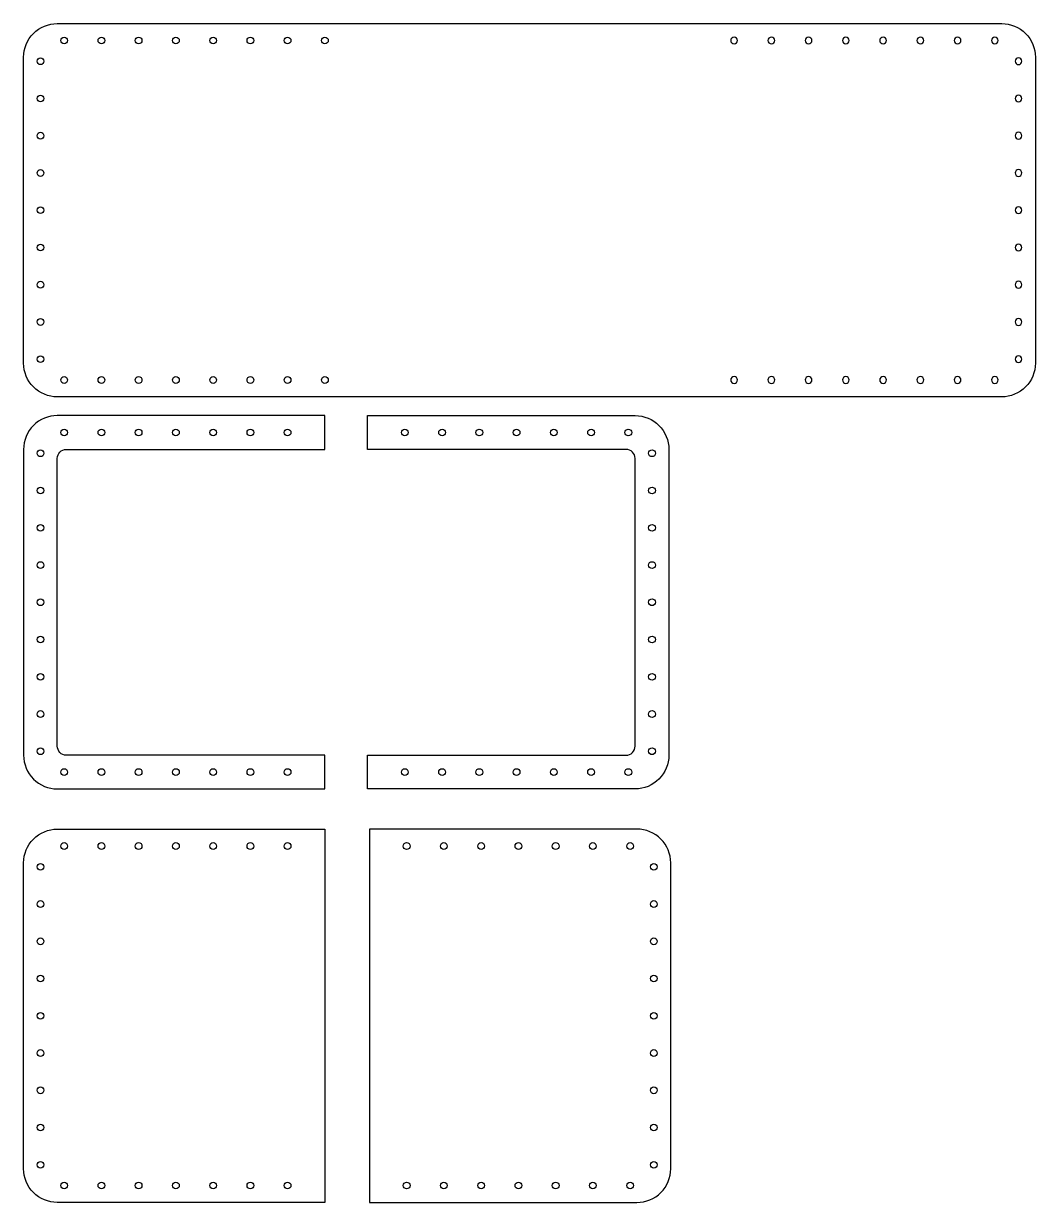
# Model space of a CAD drawing. Header units: millimetres. Extents: x 2269 to 2494, y 1306 to 1569.
import ezdxf

# ---------------------------------------------------------------- set-up
doc = ezdxf.new("R2010")
doc.units = ezdxf.units.MM

# ---------------------------------------------------------------- blocks, each defined once
blk = doc.blocks.new('*U2')
blk.add_circle((0, 0), 0.75)
blk = doc.blocks.new('*U3')
at = {"color": 0, "linetype": 'ByBlock', "lineweight": -2, "transparency": 16777216}
for p, rotation in [((2277.54, 1564.77), 180), ((2285.82, 1564.77), 180), ((2294.1, 1564.77), 180), ((2302.39, 1564.77), 180), ((2310.67, 1564.77), 180), ((2318.95, 1564.77), 180), ((2327.23, 1564.77), 180), ((2335.52, 1564.77), 180), ((2272.27, 1560.15), 270), ((2272.27, 1551.87), 270), ((2272.27, 1543.59), 270), ((2272.27, 1535.3), 270), ((2272.27, 1527.02), 270), ((2272.27, 1518.74), 270), ((2272.27, 1510.46), 270), ((2272.27, 1502.17), 270), ((2272.27, 1493.89), 270)]:
    blk.add_blockref('*U2', p, dxfattribs=dict(at, rotation=rotation))
for p in [(2277.54, 1489.27), (2285.82, 1489.27), (2294.1, 1489.27), (2302.39, 1489.27), (2310.67, 1489.27), (2318.95, 1489.27), (2327.23, 1489.27), (2335.52, 1489.27)]:
    blk.add_blockref('*U2', p, dxfattribs=at)
blk = doc.blocks.new('*U4')
blk.add_circle((0, 0), 0.75)
blk = doc.blocks.new('*U6')
at = {"color": 0, "linetype": 'ByBlock', "lineweight": -2, "transparency": 16777216}
for p, rotation in [((2277.54, 1564.77), 180), ((2285.82, 1564.77), 180), ((2294.1, 1564.77), 180), ((2302.39, 1564.77), 180), ((2310.67, 1564.77), 180), ((2318.95, 1564.77), 180), ((2327.23, 1564.77), 180), ((2335.52, 1564.77), 180), ((2272.27, 1560.15), 270), ((2272.27, 1551.87), 270), ((2272.27, 1543.59), 270), ((2272.27, 1535.3), 270), ((2272.27, 1527.02), 270), ((2272.27, 1518.74), 270), ((2272.27, 1510.46), 270), ((2272.27, 1502.17), 270), ((2272.27, 1493.89), 270)]:
    blk.add_blockref('*U4', p, dxfattribs=dict(at, rotation=rotation))
for p in [(2277.54, 1489.27), (2285.82, 1489.27), (2294.1, 1489.27), (2302.39, 1489.27), (2310.67, 1489.27), (2318.95, 1489.27), (2327.23, 1489.27), (2335.52, 1489.27)]:
    blk.add_blockref('*U4', p, dxfattribs=at)

msp = doc.modelspace()

# ---------------------------------------------------------------- linework, layer by layer
for points in [[(2276.02, 1568.52), (2486.02, 1568.52, -0.414214), (2493.52, 1561.02), (2493.52, 1493.02, -0.414214), (2486.02, 1485.52), (2276.02, 1485.52, -0.414214), (2268.52, 1493.02), (2268.52, 1561.02, -0.414214)], [(2335.52, 1481.34), (2276.02, 1481.34, 0.414214), (2268.52, 1473.84), (2268.52, 1405.84, 0.414214), (2276.02, 1398.34), (2335.52, 1398.34), (2335.52, 1405.84), (2278.02, 1405.84, -0.414214), (2276.02, 1407.84), (2276.02, 1471.84, -0.414214), (2278.02, 1473.84), (2335.52, 1473.84)], [(2345.01, 1481.34), (2404.51, 1481.34, -0.414214), (2412.01, 1473.84), (2412.01, 1405.84, -0.414214), (2404.51, 1398.34), (2345.01, 1398.34), (2345.01, 1405.84), (2402.51, 1405.84, 0.414214), (2404.51, 1407.84), (2404.51, 1471.84, 0.414214), (2402.51, 1473.84), (2345.01, 1473.84)], [(2335.52, 1306.39), (2276.02, 1306.39, -0.414214), (2268.52, 1313.89), (2268.52, 1381.89, -0.414214), (2276.02, 1389.39), (2335.52, 1389.39)], [(2345.42, 1306.39), (2404.92, 1306.39, 0.414214), (2412.42, 1313.89), (2412.42, 1381.89, 0.414214), (2404.92, 1389.39), (2345.42, 1389.39)]]:
    msp.add_lwpolyline(points, format="xyb", close=True)
for centre in [(2277.54, 1477.59), (2285.82, 1477.59), (2294.1, 1477.59), (2302.39, 1477.59), (2310.67, 1477.59), (2318.95, 1477.59), (2327.23, 1477.59), (2353.3, 1477.59), (2361.58, 1477.59), (2369.86, 1477.59), (2378.14, 1477.59), (2386.43, 1477.59), (2394.71, 1477.59), (2402.99, 1477.59), (2272.27, 1472.97), (2408.26, 1472.97), (2272.27, 1464.69), (2408.26, 1464.69), (2272.27, 1456.4), (2408.26, 1456.4), (2272.27, 1448.12), (2408.26, 1448.12), (2272.27, 1439.84), (2408.26, 1439.84), (2272.27, 1431.56), (2408.26, 1431.56), (2272.27, 1423.27), (2408.26, 1423.27), (2272.27, 1414.99), (2408.26, 1414.99), (2272.27, 1406.71), (2408.26, 1406.71), (2277.54, 1402.09), (2285.82, 1402.09), (2294.1, 1402.09), (2302.39, 1402.09), (2310.67, 1402.09), (2318.95, 1402.09), (2327.23, 1402.09), (2353.3, 1402.09), (2361.58, 1402.09), (2369.86, 1402.09), (2378.14, 1402.09), (2386.43, 1402.09), (2394.71, 1402.09), (2402.99, 1402.09), (2277.54, 1385.64), (2285.82, 1385.64), (2294.1, 1385.64), (2302.39, 1385.64), (2310.67, 1385.64), (2318.95, 1385.64), (2327.23, 1385.64), (2353.7, 1385.64), (2361.98, 1385.64), (2370.26, 1385.64), (2378.55, 1385.64), (2386.83, 1385.64), (2395.11, 1385.64), (2403.39, 1385.64), (2272.27, 1381.02), (2408.67, 1381.02), (2272.27, 1372.74), (2408.67, 1372.74), (2272.27, 1364.45), (2408.67, 1364.45), (2272.27, 1356.17), (2408.67, 1356.17), (2272.27, 1347.89), (2408.67, 1347.89), (2272.27, 1339.61), (2408.67, 1339.61), (2272.27, 1331.32), (2408.67, 1331.32), (2272.27, 1323.04), (2408.67, 1323.04), (2272.27, 1314.76), (2408.67, 1314.76), (2277.54, 1310.14), (2285.82, 1310.14), (2294.1, 1310.14), (2302.39, 1310.14), (2310.67, 1310.14), (2318.95, 1310.14), (2327.23, 1310.14), (2353.7, 1310.14), (2361.98, 1310.14), (2370.26, 1310.14), (2378.55, 1310.14), (2386.83, 1310.14), (2395.11, 1310.14), (2403.39, 1310.14)]:
    msp.add_circle(centre, 0.75)

# ---------------------------------------------------------------- block references
msp.add_blockref('*U3', (0, 0))
at = {"xscale": -1}
msp.add_blockref('*U6', (4762.03, 0), dxfattribs=at)

doc.saveas('drawing.dxf')
